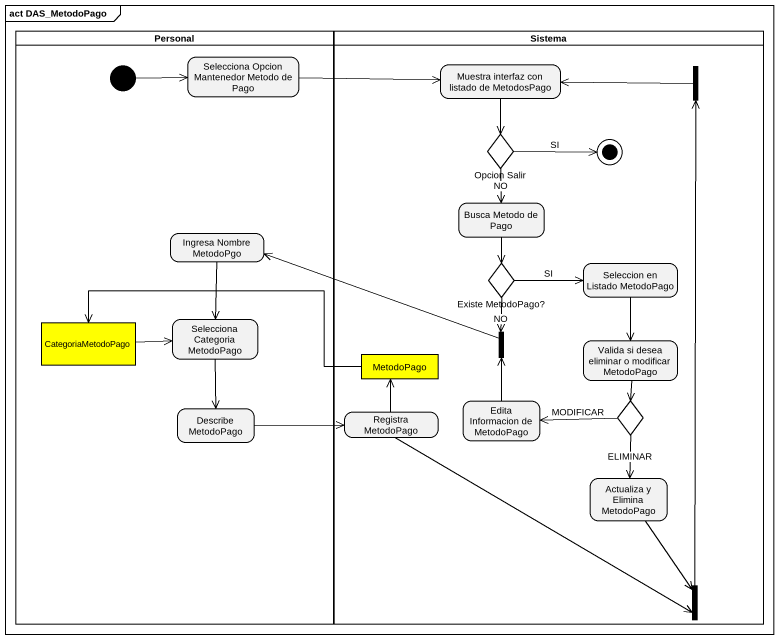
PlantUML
@startuml
mainframe act DAS_MetodoPago
hide empty description
state Personal <<partition>> {
  state "Selecciona Opcion Mantenedor Metodo de Pago" as Selecciona_Opcion
  state "Ingresa Nombre MetodoPgo" as Ingresa_Nombre_MetodoPgo
  state CategoriaMetodoPago <<object>> #FFFF00
  state "Selecciona Categoria MetodoPago" as Selecciona_Categoria
  state "Describe MetodoPago" as Describe_MetodoPago
  [*] -right-> Selecciona_Opcion
}
state Sistema <<partition>> {
  state "Muestra interfaz con listado de MetodosPago" as Muestra_interfaz_con
  state fork1 <<fork>>
  state "Opcion Salir" as Opcion_Salir <<choice>>
  state "Busca Metodo de Pago" as Busca_Metodo_de_Pago
  state "Existe MetodoPago?" as Existe_MetodoPago <<choice>>
  state "Seleccion en Listado MetodoPago" as Seleccion_en_Listado
  state MetodoPago <<object>> #FFFF00
  state fork2 <<join>>
  state "Valida si desea eliminar o modificar MetodoPago" as Valida_si_desea_eliminar_o
  state "Edita Informacion de MetodoPago" as Edita_Informacion_de
  state choice1 <<choice>>
  state "Registra MetodoPago" as Registra_MetodoPago
  state "Actualiza y Elimina MetodoPago" as Actualiza_y_Elimina
  state fork3 <<join>>
  Opcion_Salir -right-> [*] : SI
}
Selecciona_Opcion -right-> Muestra_interfaz_con
Muestra_interfaz_con --> Opcion_Salir
fork1 -left-> Muestra_interfaz_con
Opcion_Salir --> Busca_Metodo_de_Pago : NO
Busca_Metodo_de_Pago --> Existe_MetodoPago
Ingresa_Nombre_MetodoPgo --> Selecciona_Categoria
Existe_MetodoPago -right-> Seleccion_en_Listado : SI
Existe_MetodoPago --> fork2 : NO
Seleccion_en_Listado --> Valida_si_desea_eliminar_o
CategoriaMetodoPago -right-> Selecciona_Categoria
Selecciona_Categoria --> Describe_MetodoPago
MetodoPago -left-> CategoriaMetodoPago
fork2 -left-> Ingresa_Nombre_MetodoPgo
Valida_si_desea_eliminar_o --> choice1
Edita_Informacion_de -up-> fork2
choice1 -left-> Edita_Informacion_de : MODIFICAR
choice1 --> Actualiza_y_Elimina : ELIMINAR
Describe_MetodoPago -right-> Registra_MetodoPago
Registra_MetodoPago -up-> MetodoPago
Registra_MetodoPago -right-> fork3
Actualiza_y_Elimina --> fork3
fork3 -up-> fork1
@enduml
